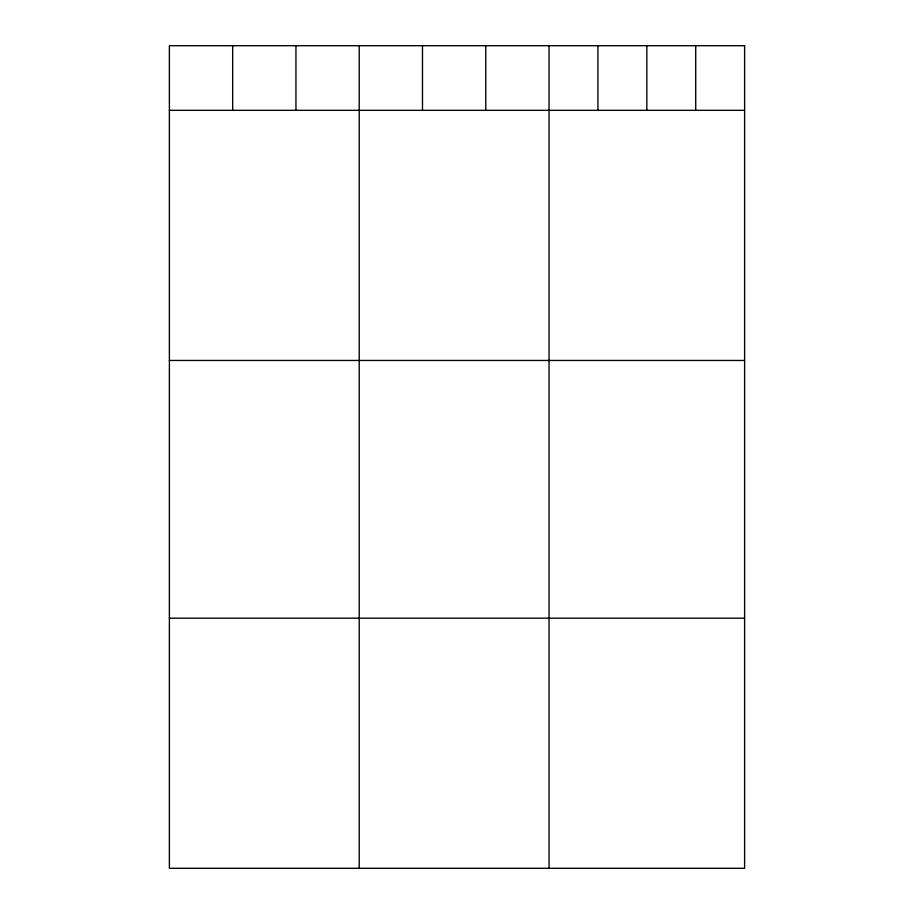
<?xml version="1.0" encoding="UTF-8"?>
<svg xmlns="http://www.w3.org/2000/svg" width="914" height="914" viewBox="0 0 914 914"><rect width="100%" height="100%" fill="white"/><g stroke="black" fill="none" stroke-linecap="round" stroke-linejoin="round"><path stroke-width="1.37" d="M169.387 110.331L744.613 110.331M169.387 360.459L744.613 360.459M169.387 618.172L744.613 618.172M695.714 45.7L695.714 110.331M646.826 45.7L646.826 110.331M597.927 45.7L597.927 110.331M549.04 45.7L549.04 868.3M485.757 45.7L485.757 110.331M422.485 45.7L422.485 110.331M359.213 45.7L359.213 868.3M295.942 45.7L295.942 110.331M232.67 45.7L232.67 110.331M744.613 45.7L169.387 45.7L169.387 868.3L744.613 868.3L744.613 45.7"/></g></svg>
